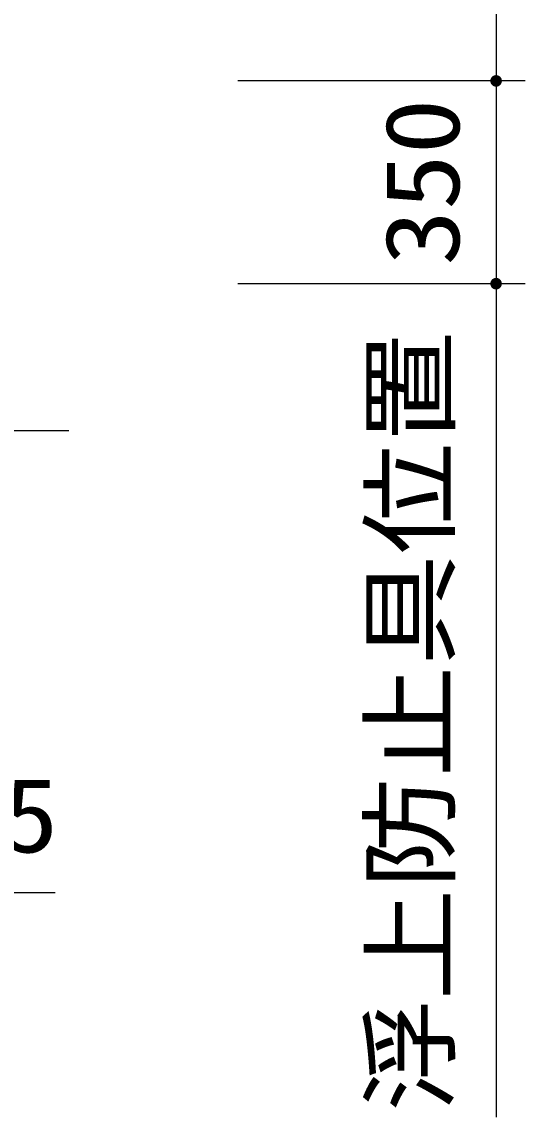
# Model space of a CAD drawing. Units: millimetres, scale not verified. Extents: x -14850 to 14850, y -10500 to 10500.
# Drawn here: x -4661 to -3793, y -2889 to -998 of the extents above; entities that cross this region are included whole.
import ezdxf
from ezdxf.enums import TextEntityAlignment as Align

# ---------------------------------------------------------------- set-up
doc = ezdxf.new("R2010")
doc.units = ezdxf.units.MM
doc.header["$LTSCALE"] = 50
doc.layers.add('0-0_躯体', color=3, linetype='Continuous', lineweight=25)
doc.layers.add('0-1_製作', color=5, linetype='Continuous', lineweight=25)
doc.styles.add('ＭＳ ゴシック', font='')
doc.styles.get('ＭＳ ゴシック').set_extended_font_data('MS Gothic')

msp = doc.modelspace()

# ---------------------------------------------------------------- linework, layer by layer
at = {"layer": '0-0_躯体'}
msp.add_line((-5247.1, -1703.35), (-4579.97, -1703.35), dxfattribs=at)
at = {"layer": '0-1_製作', "color": 2}
for p, q in [((-3842.95, 1199.83), (-3842.95, -1100.17)), ((-3792.95, -1100.17), (-4288.25, -1100.17)), ((-3842.95, -1100.17), (-3842.95, -1450.17)), ((-3792.95, -1450.17), (-4288.25, -1450.17)), ((-3842.95, -1450.17), (-3842.95, -2888.77)), ((-4899.21, -2501.2), (-4603.65, -2501.2))]:
    msp.add_line(p, q, dxfattribs=at)
at = {"layer": '0-1_製作'}
for points in [[(-3851.99, -1095.92), (-3842.95, -1100.17), (-3852.46, -1097.08)], [(-3851.39, -1094.82), (-3842.95, -1100.17), (-3851.99, -1095.92)], [(-3850.65, -1093.8), (-3842.95, -1100.17), (-3851.39, -1094.82)], [(-3849.79, -1092.88), (-3842.95, -1100.17), (-3850.65, -1093.8)], [(-3848.82, -1092.08), (-3842.95, -1100.17), (-3849.79, -1092.88)], [(-3847.76, -1091.41), (-3842.95, -1100.17), (-3848.82, -1092.08)], [(-3846.63, -1090.88), (-3842.95, -1100.17), (-3847.76, -1091.41)], [(-3845.43, -1090.49), (-3842.95, -1100.17), (-3846.63, -1090.88)], [(-3845.43, -1090.49), (-3842.95, -1090.17), (-3842.95, -1100.17)], [(-3844.2, -1090.25), (-3842.95, -1090.17), (-3845.43, -1090.49)], [(-3842.95, -1090.17), (-3832.95, -1100.17), (-3842.95, -1100.17)], [(-3842.32, -1090.19), (-3832.95, -1100.17), (-3842.95, -1090.17)], [(-3841.07, -1090.35), (-3832.95, -1100.17), (-3842.32, -1090.19)], [(-3839.85, -1090.66), (-3832.95, -1100.17), (-3841.07, -1090.35)], [(-3838.69, -1091.13), (-3832.95, -1100.17), (-3839.85, -1090.66)], [(-3837.59, -1091.73), (-3832.95, -1100.17), (-3838.69, -1091.13)], [(-3836.57, -1092.47), (-3832.95, -1100.17), (-3837.59, -1091.73)], [(-3835.66, -1093.33), (-3832.95, -1100.17), (-3836.57, -1092.47)], [(-3834.85, -1094.3), (-3832.95, -1100.17), (-3835.66, -1093.33)], [(-3834.18, -1095.36), (-3832.95, -1100.17), (-3834.85, -1094.3)], [(-3834.18, -1095.36), (-3833.02, -1098.92), (-3832.95, -1100.17)], [(-3833.65, -1096.49), (-3833.02, -1098.92), (-3834.18, -1095.36)], [(-3852.93, -1099.55), (-3842.95, -1100.17), (-3852.95, -1100.17)], [(-3852.95, -1100.17), (-3851.71, -1104.99), (-3852.87, -1101.43)], [(-3852.95, -1100.17), (-3851.04, -1106.05), (-3851.71, -1104.99)], [(-3842.95, -1100.17), (-3851.04, -1106.05), (-3852.95, -1100.17)], [(-3852.77, -1098.3), (-3842.95, -1100.17), (-3852.93, -1099.55)], [(-3852.87, -1101.43), (-3852.24, -1103.86), (-3852.63, -1102.66)], [(-3852.87, -1101.43), (-3851.71, -1104.99), (-3852.24, -1103.86)], [(-3852.46, -1097.08), (-3842.95, -1100.17), (-3852.77, -1098.3)], [(-3842.95, -1100.17), (-3850.23, -1107.02), (-3851.04, -1106.05)], [(-3842.95, -1100.17), (-3849.32, -1107.88), (-3850.23, -1107.02)], [(-3842.95, -1100.17), (-3848.3, -1108.62), (-3849.32, -1107.88)], [(-3842.95, -1100.17), (-3847.2, -1109.22), (-3848.3, -1108.62)], [(-3842.95, -1100.17), (-3846.04, -1109.68), (-3847.2, -1109.22)], [(-3842.95, -1100.17), (-3844.82, -1110), (-3846.04, -1109.68)], [(-3842.95, -1100.17), (-3843.57, -1110.15), (-3844.82, -1110)], [(-3842.95, -1100.17), (-3842.95, -1110.17), (-3843.57, -1110.15)], [(-3842.95, -1100.17), (-3841.69, -1110.1), (-3842.95, -1110.17)], [(-3842.95, -1100.17), (-3840.46, -1109.86), (-3841.69, -1110.1)], [(-3842.95, -1100.17), (-3839.26, -1109.47), (-3840.46, -1109.86)], [(-3832.95, -1100.17), (-3839.26, -1109.47), (-3842.95, -1100.17)], [(-3832.95, -1100.17), (-3838.13, -1108.94), (-3839.26, -1109.47)], [(-3832.95, -1100.17), (-3837.07, -1108.26), (-3838.13, -1108.94)], [(-3832.95, -1100.17), (-3836.1, -1107.46), (-3837.07, -1108.26)], [(-3832.95, -1100.17), (-3835.24, -1106.55), (-3836.1, -1107.46)], [(-3832.95, -1100.17), (-3834.5, -1105.53), (-3835.24, -1106.55)], [(-3832.95, -1100.17), (-3833.9, -1104.43), (-3834.5, -1105.53)], [(-3832.95, -1100.17), (-3833.43, -1103.26), (-3833.9, -1104.43)], [(-3833.65, -1096.49), (-3833.26, -1097.69), (-3833.02, -1098.92)], [(-3832.95, -1100.17), (-3833.12, -1102.05), (-3833.43, -1103.26)], [(-3832.95, -1100.17), (-3832.96, -1100.8), (-3833.12, -1102.05)], [(-3852.93, -1449.55), (-3842.95, -1450.17), (-3852.95, -1450.17)], [(-3852.95, -1450.17), (-3851.04, -1456.05), (-3852.87, -1451.43)], [(-3852.95, -1450.17), (-3850.23, -1457.02), (-3851.04, -1456.05)], [(-3842.95, -1450.17), (-3850.23, -1457.02), (-3852.95, -1450.17)], [(-3852.77, -1448.3), (-3842.95, -1450.17), (-3852.93, -1449.55)], [(-3852.87, -1451.43), (-3851.71, -1454.99), (-3852.63, -1452.66)], [(-3852.87, -1451.43), (-3851.04, -1456.05), (-3851.71, -1454.99)], [(-3852.46, -1447.08), (-3842.95, -1450.17), (-3852.77, -1448.3)], [(-3852.63, -1452.66), (-3851.71, -1454.99), (-3852.24, -1453.85)], [(-3851.99, -1445.92), (-3842.95, -1450.17), (-3852.46, -1447.08)], [(-3851.39, -1444.82), (-3842.95, -1450.17), (-3851.99, -1445.92)], [(-3850.65, -1443.8), (-3842.95, -1450.17), (-3851.39, -1444.82)], [(-3849.79, -1442.88), (-3842.95, -1450.17), (-3850.65, -1443.8)], [(-3842.95, -1450.17), (-3849.32, -1457.88), (-3850.23, -1457.02)], [(-3848.82, -1442.08), (-3842.95, -1450.17), (-3849.79, -1442.88)], [(-3842.95, -1450.17), (-3848.3, -1458.62), (-3849.32, -1457.88)], [(-3847.76, -1441.41), (-3842.95, -1450.17), (-3848.82, -1442.08)], [(-3842.95, -1450.17), (-3847.2, -1459.22), (-3848.3, -1458.62)], [(-3846.63, -1440.88), (-3842.95, -1450.17), (-3847.76, -1441.41)], [(-3842.95, -1450.17), (-3846.04, -1459.68), (-3847.2, -1459.22)], [(-3845.43, -1440.49), (-3842.95, -1450.17), (-3846.63, -1440.88)], [(-3842.95, -1450.17), (-3844.82, -1460), (-3846.04, -1459.68)], [(-3845.43, -1440.49), (-3842.95, -1440.17), (-3842.95, -1450.17)], [(-3844.2, -1440.25), (-3842.95, -1440.17), (-3845.43, -1440.49)], [(-3842.95, -1450.17), (-3843.57, -1460.15), (-3844.82, -1460)], [(-3842.95, -1450.17), (-3842.95, -1460.17), (-3843.57, -1460.15)], [(-3842.95, -1440.17), (-3832.95, -1450.17), (-3842.95, -1450.17)], [(-3842.32, -1440.19), (-3832.95, -1450.17), (-3842.95, -1440.17)], [(-3842.95, -1450.17), (-3841.69, -1460.09), (-3842.95, -1460.17)], [(-3842.95, -1450.17), (-3840.46, -1459.86), (-3841.69, -1460.09)], [(-3842.95, -1450.17), (-3839.26, -1459.47), (-3840.46, -1459.86)], [(-3832.95, -1450.17), (-3839.26, -1459.47), (-3842.95, -1450.17)], [(-3841.07, -1440.35), (-3832.95, -1450.17), (-3842.32, -1440.19)], [(-3839.85, -1440.66), (-3832.95, -1450.17), (-3841.07, -1440.35)], [(-3838.69, -1441.13), (-3832.95, -1450.17), (-3839.85, -1440.66)], [(-3832.95, -1450.17), (-3838.13, -1458.94), (-3839.26, -1459.47)], [(-3837.59, -1441.73), (-3832.95, -1450.17), (-3838.69, -1441.13)], [(-3832.95, -1450.17), (-3837.07, -1458.26), (-3838.13, -1458.94)], [(-3836.57, -1442.47), (-3832.95, -1450.17), (-3837.59, -1441.73)], [(-3832.95, -1450.17), (-3836.1, -1457.46), (-3837.07, -1458.26)], [(-3835.66, -1443.33), (-3832.95, -1450.17), (-3836.57, -1442.47)], [(-3832.95, -1450.17), (-3835.24, -1456.55), (-3836.1, -1457.46)], [(-3834.85, -1444.3), (-3832.95, -1450.17), (-3835.66, -1443.33)], [(-3832.95, -1450.17), (-3834.5, -1455.53), (-3835.24, -1456.55)], [(-3834.85, -1444.3), (-3833.02, -1448.92), (-3832.95, -1450.17)], [(-3834.18, -1445.36), (-3833.02, -1448.92), (-3834.85, -1444.3)], [(-3832.95, -1450.17), (-3833.9, -1454.43), (-3834.5, -1455.53)], [(-3834.18, -1445.36), (-3833.26, -1447.69), (-3833.02, -1448.92)], [(-3833.65, -1446.49), (-3833.26, -1447.69), (-3834.18, -1445.36)], [(-3832.95, -1450.17), (-3833.43, -1453.26), (-3833.9, -1454.43)], [(-3832.95, -1450.17), (-3833.12, -1452.05), (-3833.43, -1453.26)], [(-3832.95, -1450.17), (-3832.96, -1450.8), (-3833.12, -1452.05)]]:
    msp.add_solid(points, dxfattribs=at)

# ---------------------------------------------------------------- texts
at = {"layer": '0-1_製作', "color": 4, "style": 'ＭＳ ゴシック', "width": 1.1}
for s, height, p in [('350', 128.4, (-3867.95, -1418.92)), ('浮上防止具位置', 128.3, (-3888.82, -2879.61))]:
    msp.add_text(s, height=height, rotation=90, dxfattribs=at).set_placement(p, align=Align.BOTTOM_LEFT)
msp.add_text('225', height=128.4, dxfattribs=at).set_placement((-4886.05, -2470.41), align=Align.BOTTOM_LEFT)

doc.saveas('drawing.dxf')
